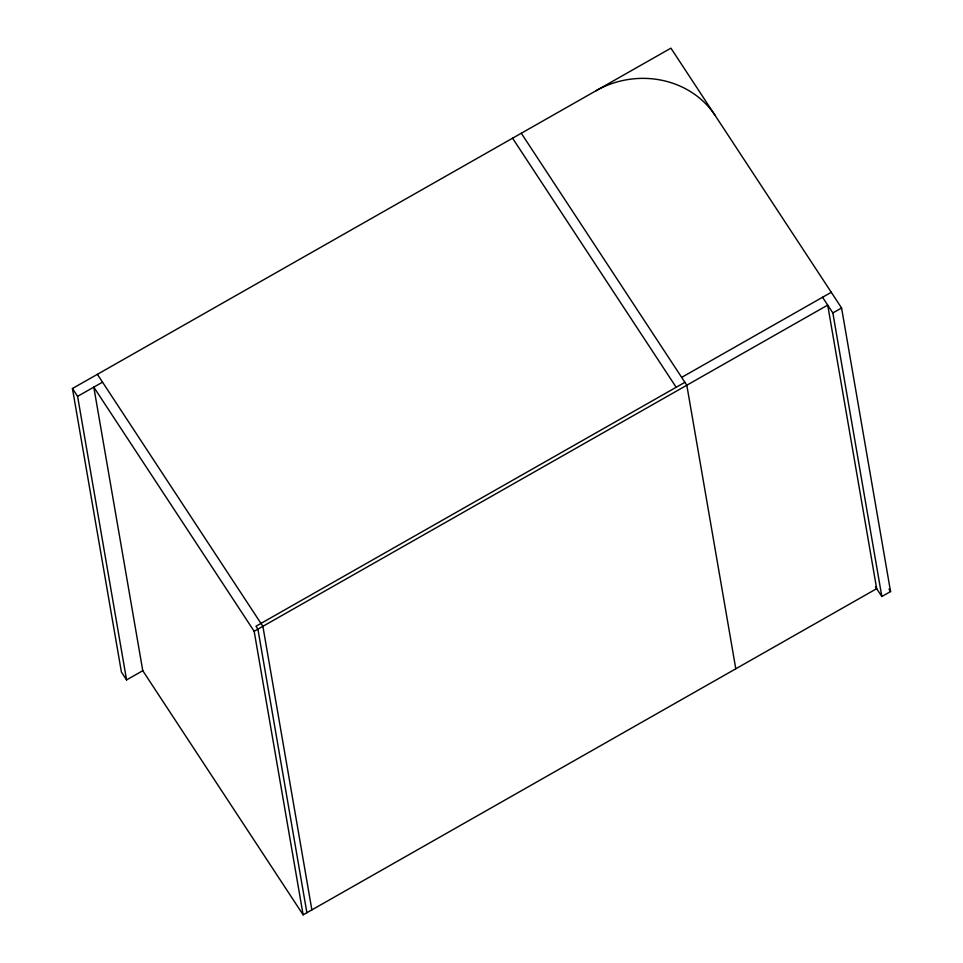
<?xml version="1.0" encoding="UTF-8"?>
<svg xmlns="http://www.w3.org/2000/svg" width="963" height="963" viewBox="0 0 963 963"><rect width="100%" height="100%" fill="white"/><g stroke="black" fill="none" stroke-linecap="round" stroke-linejoin="round"><path stroke-width="1.44" d="M254.16 631.283L827.699 305.102L876.679 588.67L303.14 914.85L254.16 631.283L93.796 387.138L142.777 670.705L126.574 679.914L121.422 672.078L72.442 388.51L670.922 48.15L841.578 307.979L890.558 591.547L881.831 596.506L875.487 586.864M126.574 679.914L77.594 396.347L102.523 382.167M681.66 377.388L831.274 292.295M684.898 382.311L255.989 626.239L257.903 629.152L306.884 912.719M881.831 596.506L832.851 312.939L841.578 307.979M822.546 297.266L832.851 312.939M888.969 589.127L890.558 591.547M521.296 133.243L686.812 385.224L735.792 668.791M512.569 138.203L676.17 387.282M97.383 374.33L262.887 626.323L311.868 909.891M72.442 388.51L77.594 396.347M142.777 670.705L303.14 914.85M596.109 90.691A87.079 79.303 -9.8 0 1 715.052 115.343"/></g></svg>
